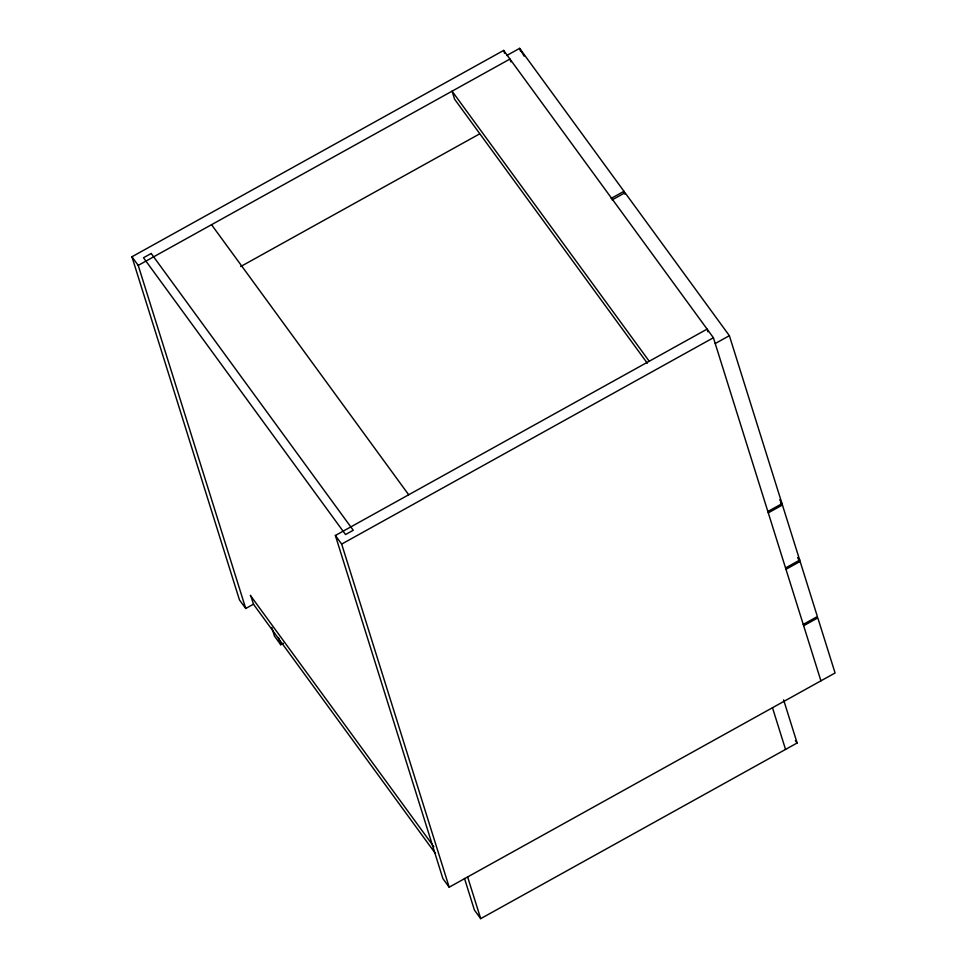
<?xml version="1.0" encoding="UTF-8"?>
<svg xmlns="http://www.w3.org/2000/svg" width="967" height="967" viewBox="0 0 967 967"><rect width="100%" height="100%" fill="white"/><g stroke="black" fill="none" stroke-linecap="round" stroke-linejoin="round"><path stroke-width="1.45" d="M253.644 604.097L245.739 608.485L239.441 599.866L131.923 256.775L503.662 50.417L713.404 337.737L820.923 680.841M506.768 55.494L519.63 48.35L623.981 191.297L624.875 194.162M245.739 608.485L138.221 265.393L509.96 59.035L510.866 61.912M240.662 266.554L479.511 133.954M611.108 198.44L623.981 191.297M612.159 199.879L625.02 192.735L729.372 335.682L782.013 503.662L767.858 511.519M803.662 625.734L817.804 617.877L835.077 672.984L449.184 887.198L442.886 878.58L335.368 535.476L707.107 329.118L707.953 331.79M449.184 887.198L341.665 544.095L713.404 337.737M715.217 343.539L729.372 335.682M271.751 627.486L274.459 636.105L280.744 644.735L283.379 643.26M768.282 512.848L782.436 505.004L780.659 502.562M785.555 567.955L799.697 560.098L782.436 505.004L780.502 502.683M785.966 569.297L800.12 561.44L798.343 559.011M803.239 624.404L817.381 616.547L800.12 561.44M464.486 878.411L474.398 910.032L480.696 918.65L797.122 742.994L783.608 699.878M797.92 557.669L799.697 560.098L798.029 557.584M649.232 361.247L452.072 91.164L454.587 99.19L647.298 363.193M795.345 740.565L797.122 742.994M211.543 224.695L408.69 494.778M131.923 256.775L138.221 265.393M335.368 535.476L341.665 544.095M250.272 595.273L433.881 846.802M435.513 853.607L253.451 604.206L250.949 596.18M779.765 499.746L782.013 503.662M524.138 56.171L519.63 48.35L520.536 51.227M772.488 707.735L785.542 749.425M503.662 50.417L504.569 53.294M467.629 876.972L480.696 918.65M278.496 637.543L280.744 644.735M151.203 253.475L143.491 257.754L345.533 534.546L353.257 530.267L151.203 253.475"/></g></svg>
